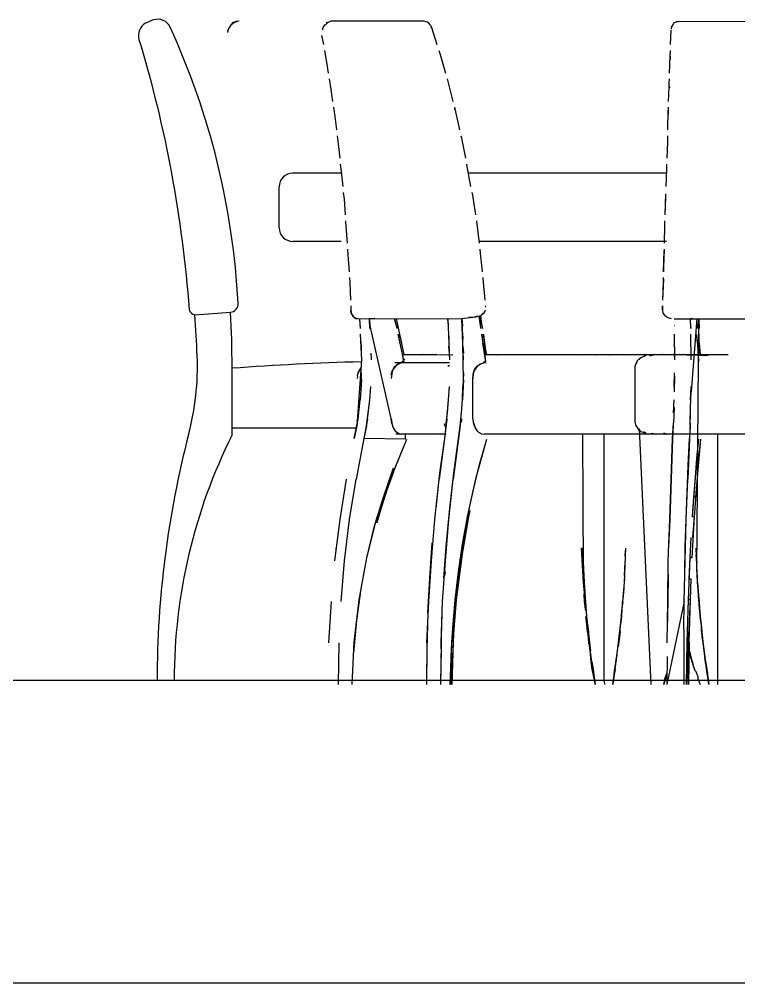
# Model space of a CAD drawing. Header units: inches. Extents: x 5.3 to 47.8, y 15.8 to 40.6.
# Drawn here: x 34.195 to 35.25, y 25.635 to 27.049 of the extents above; entities that cross this region are included whole.
import ezdxf

# ---------------------------------------------------------------- set-up
doc = ezdxf.new("R2010")
doc.units = ezdxf.units.IN
doc.header["$MEASUREMENT"] = 0
doc.layers.add('1', color=1, linetype='Continuous')
doc.layers.add('4', color=4, linetype='Continuous')

msp = doc.modelspace()

# ---------------------------------------------------------------- linework, layer by layer
at = {"layer": '1'}
for p, q in [((34.5065, 27.0418), (34.508, 27.044)), ((34.5094, 27.0447), (34.5072, 27.0425)), ((34.5072, 27.0433), (34.5101, 27.0447)), ((34.508, 27.044), (34.5115, 27.0447)), ((34.5094, 27.0447), (34.508, 27.044)), ((34.5087, 27.0433), (34.5144, 27.0461)), ((34.5094, 27.0447), (34.5122, 27.0454)), ((34.5094, 27.0447), (34.5115, 27.0447)), ((34.5108, 27.044), (34.5094, 27.0447)), ((34.5144, 27.0461), (34.5115, 27.0447)), ((34.5144, 27.0461), (34.5115, 27.0454)), ((34.5172, 27.0461), (34.5115, 27.0454)), ((34.5115, 27.0447), (34.5122, 27.0454)), ((34.5144, 27.0461), (34.5122, 27.0454)), ((34.5137, 27.0454), (34.5144, 27.0461)), ((34.7915, 27.0454), (34.7887, 27.0461)), ((34.7937, 27.0447), (34.7915, 27.0454)), ((34.7958, 27.0433), (34.7937, 27.0447)), ((35.159, 27.0454), (35.1548, 27.0433)), ((35.4881, 27.0461), (35.159, 27.0454)), ((35.1598, 27.0454), (35.164, 27.0461)), ((35.1726, 27.0461), (35.1726, 27.0461)), ((34.5037, 27.0383), (34.5008, 27.0326)), ((34.5008, 27.0318), (34.5015, 27.0347)), ((34.5008, 27.0297), (34.5015, 27.0347)), ((34.5015, 27.0347), (34.5037, 27.0383)), ((34.5087, 27.0433), (34.5037, 27.0383)), ((34.5037, 27.0383), (34.5037, 27.0368)), ((34.5044, 27.0397), (34.5065, 27.0418)), ((34.5087, 27.0433), (34.5058, 27.0411)), ((34.5058, 27.0411), (34.5058, 27.0411)), ((34.7979, 27.0404), (34.7958, 27.0433)), ((34.7979, 27.0404), (34.7994, 27.0368)), ((34.7994, 27.0375), (34.7994, 27.0375)), ((34.7994, 27.0361), (34.7994, 27.0375)), ((34.7994, 27.0368), (34.8076, 27.0118)), ((35.1504, 27.0118), (35.1512, 27.0333)), ((35.1519, 27.0383), (35.1512, 27.0347)), ((35.1526, 27.039), (35.1519, 27.0383)), ((35.1519, 27.0375), (35.1519, 27.0383)), ((35.1548, 27.0433), (35.1526, 27.039)), ((34.6384, 27.0254), (34.6409, 27.0118)), ((34.6425, 27.0032), (34.6455, 26.9862)), ((34.8104, 27.0032), (34.8122, 26.9976)), ((35.1498, 26.9947), (35.1501, 27.0032)), ((34.8122, 26.9976), (34.8201, 26.9701)), ((35.1489, 26.9701), (35.1498, 26.9947)), ((35.1498, 26.9947), (35.1498, 26.9897)), ((34.6455, 26.9862), (34.6481, 26.9701)), ((34.6495, 26.9615), (34.652, 26.9462)), ((34.8225, 26.9615), (34.8236, 26.9576)), ((35.1483, 26.9555), (35.1486, 26.9615)), ((34.652, 26.9462), (34.6545, 26.9285)), ((34.8236, 26.9576), (34.8309, 26.9285)), ((34.6557, 26.9199), (34.6577, 26.9062)), ((34.8336, 26.9176), (34.8329, 26.9169)), ((34.8331, 26.9199), (34.8336, 26.9176)), ((34.8336, 26.9183), (34.8336, 26.9183)), ((34.8336, 26.9169), (34.8336, 26.9183)), ((34.8336, 26.9176), (34.8406, 26.8869)), ((34.6577, 26.9062), (34.6601, 26.8869)), ((34.6612, 26.8782), (34.6627, 26.8662)), ((34.8426, 26.8782), (34.8429, 26.8769)), ((34.8429, 26.8777), (34.8429, 26.8777)), ((34.8429, 26.8762), (34.8429, 26.8777)), ((34.8429, 26.8769), (34.8495, 26.8452)), ((34.6627, 26.8662), (34.6649, 26.8452)), ((34.6658, 26.8366), (34.667, 26.8256)), ((34.8513, 26.8366), (34.8515, 26.8355)), ((34.8575, 26.8036), (34.8515, 26.8355)), ((34.8515, 26.8355), (34.8515, 26.8355)), ((34.6672, 26.8232), (34.5961, 26.8232)), ((34.667, 26.8256), (34.6693, 26.8036)), ((35.1446, 26.8232), (34.8538, 26.8232)), ((34.5761, 26.7432), (34.5761, 26.8032)), ((34.6702, 26.795), (34.6712, 26.7849)), ((34.8586, 26.7941), (34.8593, 26.7941)), ((34.8593, 26.7941), (34.8592, 26.795)), ((34.8593, 26.7941), (34.8643, 26.762)), ((35.1423, 26.762), (35.1433, 26.7927)), ((34.6712, 26.7849), (34.6729, 26.762)), ((34.6735, 26.7533), (34.6741, 26.7449)), ((34.8657, 26.7533), (34.8657, 26.7528)), ((34.8657, 26.7528), (34.8696, 26.7203)), ((35.1419, 26.7513), (35.142, 26.7533)), ((34.6741, 26.7449), (34.6758, 26.7203)), ((34.6672, 26.7232), (34.5961, 26.7232)), ((35.1446, 26.7232), (34.8692, 26.7232)), ((34.6764, 26.7117), (34.6769, 26.7035)), ((34.8706, 26.7117), (34.8707, 26.7106)), ((34.8707, 26.7106), (34.874, 26.6787)), ((34.8707, 26.7106), (34.8707, 26.7106)), ((35.1402, 26.6787), (35.1412, 26.7092)), ((35.1403, 26.6787), (35.1412, 26.7056)), ((34.6769, 26.7035), (34.6787, 26.6787)), ((34.6793, 26.6701), (34.6798, 26.6628)), ((34.6798, 26.6628), (34.6807, 26.637)), ((34.8749, 26.6701), (34.875, 26.6685)), ((34.875, 26.6685), (34.8777, 26.637)), ((34.875, 26.6685), (34.875, 26.6685)), ((35.1398, 26.6678), (35.1387, 26.637)), ((35.1388, 26.637), (35.1398, 26.6642)), ((35.1398, 26.6642), (35.14, 26.6701)), ((35.1398, 26.6678), (35.1399, 26.6701)), ((35.1398, 26.6678), (35.1398, 26.6642)), ((35.1398, 26.6642), (35.1398, 26.6642)), ((34.681, 26.6284), (34.6812, 26.6221)), ((34.6812, 26.6221), (34.6819, 26.6186)), ((34.6819, 26.6171), (34.6812, 26.6221)), ((34.8779, 26.6214), (34.8765, 26.6178)), ((34.8765, 26.6178), (34.8772, 26.62)), ((34.8772, 26.62), (34.8786, 26.6228)), ((34.8784, 26.6284), (34.8786, 26.6264)), ((35.1384, 26.6228), (35.1385, 26.6284)), ((35.1384, 26.6284), (35.1384, 26.6257)), ((35.1384, 26.6257), (35.1384, 26.6228)), ((35.1384, 26.6236), (35.1384, 26.6236)), ((35.1384, 26.6228), (35.1391, 26.6178)), ((34.6819, 26.6186), (34.6827, 26.6157)), ((34.6819, 26.6171), (34.6841, 26.6136)), ((34.6819, 26.6171), (34.6848, 26.6136)), ((34.6827, 26.6157), (34.6841, 26.6136)), ((34.6841, 26.6143), (34.6841, 26.6143)), ((34.6862, 26.6114), (34.6841, 26.6136)), ((34.6841, 26.6136), (34.6877, 26.6107)), ((34.6848, 26.6136), (34.6877, 26.6107)), ((34.6855, 26.6114), (34.6884, 26.61)), ((34.6862, 26.6114), (34.6884, 26.61)), ((34.6877, 26.6114), (34.6884, 26.61)), ((34.6877, 26.6107), (34.6912, 26.61)), ((34.6884, 26.61), (34.8443, 26.6093)), ((34.6941, 26.61), (34.6941, 26.6093)), ((34.6941, 26.6093), (34.6947, 26.5954)), ((34.7162, 26.61), (34.7084, 26.6093)), ((34.7084, 26.6093), (34.7091, 26.5993)), ((34.709, 26.5954), (34.7084, 26.6093)), ((34.7476, 26.6), (34.7455, 26.61)), ((34.7455, 26.61), (34.7486, 26.5954)), ((34.7476, 26.61), (34.759, 26.5572)), ((34.8236, 26.6093), (34.8258, 26.5493)), ((34.8243, 26.5993), (34.8236, 26.6093)), ((34.8643, 26.6121), (34.8443, 26.6093)), ((34.8465, 26.5493), (34.8443, 26.6093)), ((34.8443, 26.6093), (34.845, 26.5993)), ((34.8586, 26.6114), (34.8543, 26.6114)), ((34.8579, 26.6121), (34.8586, 26.6114)), ((34.8622, 26.6121), (34.8586, 26.6114)), ((34.8665, 26.6129), (34.8622, 26.6121)), ((34.8622, 26.6121), (34.8657, 26.6129)), ((34.8672, 26.6129), (34.8643, 26.6121)), ((34.87, 26.6136), (34.8657, 26.6129)), ((34.87, 26.6136), (34.8665, 26.6129)), ((34.8715, 26.6), (34.8693, 26.6129)), ((34.87, 26.6136), (34.8722, 26.6143)), ((34.8715, 26.6136), (34.8715, 26.6129)), ((34.8715, 26.6129), (34.874, 26.5954)), ((34.8736, 26.6), (34.8715, 26.6129)), ((34.8722, 26.6143), (34.875, 26.6171)), ((34.8722, 26.6143), (34.8736, 26.6157)), ((34.8729, 26.6129), (34.8722, 26.6121)), ((34.8736, 26.6157), (34.8765, 26.6178)), ((34.875, 26.6171), (34.8736, 26.6157)), ((34.8765, 26.6178), (34.875, 26.6171)), ((35.1391, 26.6178), (35.1419, 26.6143)), ((35.1419, 26.6143), (35.1462, 26.6114)), ((35.1462, 26.6114), (35.1512, 26.61)), ((35.1555, 26.6093), (35.5009, 26.61)), ((35.1819, 26.61), (35.1797, 26.6093)), ((35.1799, 26.5954), (35.1797, 26.6093)), ((35.189, 26.61), (35.1805, 26.5022)), ((35.1887, 26.2395), (35.1919, 26.61)), ((35.189, 26.61), (35.1893, 26.5954)), ((35.1919, 26.61), (35.1922, 26.5954)), ((34.6948, 26.5993), (34.6951, 26.5954)), ((34.7091, 26.5993), (34.7399, 26.4635)), ((34.7091, 26.5993), (34.7091, 26.5993)), ((34.7498, 26.5993), (34.7498, 26.6)), ((34.7498, 26.6), (34.7507, 26.5954)), ((34.8465, 26.5201), (34.845, 26.5993)), ((34.845, 26.5993), (34.845, 26.5993)), ((34.8722, 26.5954), (34.8715, 26.6)), ((34.8736, 26.6), (34.8743, 26.5954)), ((35.1562, 26.5993), (35.1555, 26.5993)), ((35.1797, 26.5993), (35.18, 26.5954)), ((34.6951, 26.5868), (34.6969, 26.5493)), ((34.6955, 26.5793), (34.6962, 26.5693)), ((34.7504, 26.5868), (34.759, 26.5465)), ((34.7505, 26.5864), (34.7504, 26.5868)), ((34.7505, 26.5864), (34.7533, 26.5736)), ((34.7525, 26.5868), (34.7526, 26.5864)), ((34.7526, 26.5864), (34.7526, 26.5864)), ((34.7526, 26.5864), (34.7555, 26.5736)), ((34.8243, 26.5893), (34.8251, 26.5793)), ((34.8251, 26.5893), (34.8243, 26.5893)), ((34.845, 26.5893), (34.8458, 26.5793)), ((34.8731, 26.5868), (34.875, 26.5736)), ((34.8736, 26.5864), (34.8735, 26.5868)), ((34.8736, 26.5864), (34.875, 26.5736)), ((34.8752, 26.5868), (34.8772, 26.5736)), ((34.8757, 26.5864), (34.8772, 26.5736)), ((35.1557, 26.5868), (35.1562, 26.5493)), ((35.1805, 26.5493), (35.18, 26.5868)), ((35.1897, 26.5736), (35.189, 26.5864)), ((35.1926, 26.5736), (35.1923, 26.5868)), ((34.6962, 26.5693), (34.6962, 26.5593)), ((34.7105, 26.5772), (34.7105, 26.5772)), ((34.7533, 26.5736), (34.7562, 26.56)), ((34.8258, 26.5593), (34.8251, 26.5693)), ((34.8458, 26.575), (34.8458, 26.575)), ((34.8458, 26.5693), (34.8465, 26.5593)), ((34.8793, 26.5465), (34.875, 26.5736)), ((34.875, 26.5736), (34.8772, 26.56)), ((34.8772, 26.5736), (34.88, 26.5572)), ((34.8793, 26.56), (34.8772, 26.5736)), ((35.1562, 26.5686), (35.1555, 26.5693)), ((35.1897, 26.5736), (35.1905, 26.56)), ((35.1897, 26.5736), (35.1912, 26.5472)), ((35.1933, 26.56), (35.1926, 26.5736)), ((35.1926, 26.5736), (35.194, 26.5572)), ((34.6969, 26.5493), (34.6905, 26.4587)), ((34.6969, 26.5593), (34.6962, 26.5593)), ((34.7105, 26.5593), (34.7112, 26.5493)), ((34.7562, 26.56), (34.7583, 26.5465)), ((34.7569, 26.5572), (34.8311, 26.5565)), ((34.7576, 26.555), (34.7569, 26.5572)), ((34.7583, 26.56), (34.759, 26.5572)), ((34.7605, 26.55), (34.7583, 26.5493)), ((34.8004, 26.5572), (34.7588, 26.5565)), ((34.7594, 26.5565), (34.8072, 26.5572)), ((34.8065, 26.5572), (34.7594, 26.5565)), ((34.7879, 26.5572), (34.7801, 26.5565)), ((34.7829, 26.5565), (34.8258, 26.5572)), ((34.8033, 26.5565), (34.8004, 26.5572)), ((34.8044, 26.5565), (34.8122, 26.5572)), ((34.8258, 26.555), (34.8251, 26.5536)), ((34.8772, 26.56), (34.8786, 26.5465)), ((34.8779, 26.5565), (35.021, 26.5572)), ((34.8779, 26.5572), (35.2347, 26.5572)), ((34.88, 26.5572), (34.8793, 26.56)), ((34.8793, 26.56), (34.8793, 26.56)), ((34.8964, 26.5565), (34.905, 26.5572)), ((34.8979, 26.5565), (35.0438, 26.5572)), ((35.0153, 26.5565), (35.0881, 26.5572)), ((35.0381, 26.5565), (35.046, 26.5572)), ((35.0417, 26.5565), (35.093, 26.5572)), ((35.0424, 26.5565), (35.0509, 26.5572)), ((35.0588, 26.5565), (35.0502, 26.5572)), ((35.0602, 26.5565), (35.0681, 26.5572)), ((35.1137, 26.5572), (35.0631, 26.5565)), ((35.0631, 26.5565), (35.113, 26.5572)), ((35.0809, 26.5565), (35.0716, 26.5572)), ((35.0859, 26.5565), (35.0938, 26.5572)), ((35.1012, 26.5479), (35.1069, 26.5529)), ((35.1041, 26.5508), (35.1012, 26.5479)), ((35.1041, 26.5508), (35.1069, 26.5529)), ((35.1041, 26.5508), (35.1041, 26.5493)), ((35.1069, 26.5529), (35.1048, 26.5508)), ((35.1069, 26.5529), (35.1141, 26.5557)), ((35.1069, 26.5529), (35.1105, 26.5543)), ((35.1141, 26.5557), (35.1105, 26.5543)), ((35.118, 26.5565), (35.113, 26.5572)), ((35.1198, 26.555), (35.1212, 26.5557)), ((35.1212, 26.5557), (35.1255, 26.5565)), ((35.1212, 26.5557), (35.1226, 26.5565)), ((35.1212, 26.5557), (35.1212, 26.5557)), ((35.1226, 26.5565), (35.1219, 26.5557)), ((35.1226, 26.5565), (35.1298, 26.5572)), ((35.1284, 26.5572), (35.1255, 26.5565)), ((35.1369, 26.5572), (35.1384, 26.5579)), ((35.1384, 26.5579), (35.1391, 26.5572)), ((35.1384, 26.5579), (35.1398, 26.5572)), ((35.1555, 26.5593), (35.1562, 26.5586)), ((35.1555, 26.5593), (35.1562, 26.5493)), ((35.1687, 26.5572), (35.1737, 26.5565)), ((35.1994, 26.5557), (35.1687, 26.5572)), ((35.1737, 26.5565), (35.2058, 26.5557)), ((35.1894, 26.5565), (35.2015, 26.5557)), ((35.1905, 26.56), (35.1912, 26.5465)), ((35.1915, 26.5565), (35.2001, 26.5557)), ((35.1933, 26.56), (35.1933, 26.56)), ((35.194, 26.5572), (35.1933, 26.56)), ((35.2019, 26.5572), (35.2019, 26.5579)), ((35.2019, 26.5579), (35.2026, 26.5572)), ((35.204, 26.5565), (35.2026, 26.5572)), ((34.507, 26.4391), (34.507, 26.5391)), ((34.6948, 26.5358), (34.6919, 26.5301)), ((34.6927, 26.5315), (34.6948, 26.5358)), ((34.6948, 26.5358), (34.6969, 26.5379)), ((34.7412, 26.5286), (34.7433, 26.535)), ((34.7419, 26.5329), (34.7448, 26.5372)), ((34.7433, 26.535), (34.7462, 26.54)), ((34.7476, 26.5408), (34.7448, 26.5372)), ((34.8258, 26.545), (34.7458, 26.545)), ((34.7462, 26.54), (34.7505, 26.5429)), ((34.7512, 26.5436), (34.7476, 26.5408)), ((34.7505, 26.5429), (34.7547, 26.545)), ((34.7547, 26.545), (34.7512, 26.5436)), ((34.7583, 26.5472), (34.7547, 26.545)), ((34.8236, 26.54), (34.8258, 26.5415)), ((34.8251, 26.5408), (34.8258, 26.5415)), ((34.8608, 26.5286), (34.8629, 26.535)), ((34.8622, 26.5329), (34.865, 26.5372)), ((34.8629, 26.535), (34.8665, 26.54)), ((34.865, 26.5372), (34.8679, 26.5408)), ((34.8665, 26.54), (34.8707, 26.5429)), ((34.8679, 26.5408), (34.8715, 26.5436)), ((34.8707, 26.5429), (34.8757, 26.545)), ((34.8715, 26.5436), (34.8757, 26.545)), ((34.8786, 26.5472), (34.8757, 26.545)), ((34.88, 26.5443), (34.8757, 26.545)), ((34.8793, 26.5443), (34.8793, 26.5443)), ((35.1012, 26.5479), (35.0984, 26.5408)), ((35.0998, 26.5443), (35.0984, 26.5408)), ((35.0984, 26.4572), (35.0984, 26.5408)), ((35.0991, 26.54), (35.0984, 26.5408)), ((35.0991, 26.54), (35.0991, 26.54)), ((35.1012, 26.5479), (35.0998, 26.5443)), ((35.1005, 26.5443), (35.0998, 26.5443)), ((35.1012, 26.5479), (35.1005, 26.5443)), ((34.6912, 26.5258), (34.6905, 26.5222)), ((34.6912, 26.5258), (34.6919, 26.5301)), ((34.6912, 26.5272), (34.6919, 26.5286)), ((34.6919, 26.5301), (34.6927, 26.5315)), ((34.6927, 26.5315), (34.6934, 26.5329)), ((34.6962, 26.5101), (34.6969, 26.5301)), ((34.7405, 26.5272), (34.7419, 26.5329)), ((34.7412, 26.5286), (34.7405, 26.5222)), ((34.8465, 26.5301), (34.8458, 26.5101)), ((34.8608, 26.5286), (34.86, 26.5222)), ((34.86, 26.5222), (34.8608, 26.5272)), ((34.86, 26.463), (34.86, 26.5222)), ((34.8608, 26.5272), (34.8622, 26.5329)), ((35.1555, 26.5101), (35.1562, 26.5301)), ((35.1562, 26.5258), (35.1555, 26.5022)), ((34.6969, 26.5201), (34.6948, 26.4908)), ((34.7091, 26.4908), (34.7105, 26.5101)), ((34.8243, 26.4908), (34.8258, 26.5101)), ((34.8465, 26.5201), (34.845, 26.4908)), ((34.845, 26.4908), (34.8458, 26.5101)), ((35.1797, 26.4908), (35.1805, 26.5101)), ((35.1797, 26.4794), (35.1805, 26.5022)), ((34.6919, 26.4622), (34.6948, 26.4908)), ((34.6927, 26.4715), (34.6948, 26.4908)), ((34.7055, 26.4622), (34.7091, 26.4908)), ((34.7069, 26.4715), (34.7091, 26.4908)), ((34.8222, 26.4622), (34.8243, 26.4908)), ((34.8229, 26.4715), (34.8243, 26.4908)), ((34.8436, 26.4715), (34.845, 26.4908)), ((35.1548, 26.4715), (35.1555, 26.4908)), ((35.1555, 26.4794), (35.1548, 26.4565)), ((35.179, 26.4565), (35.1797, 26.4794)), ((34.6927, 26.4715), (34.6898, 26.4523)), ((34.7041, 26.4523), (34.7069, 26.4715)), ((34.8208, 26.4523), (34.8229, 26.4715)), ((34.8415, 26.4523), (34.8436, 26.4715)), ((35.179, 26.4523), (35.1797, 26.4715)), ((34.6862, 26.4337), (34.6919, 26.4622)), ((34.6862, 26.4594), (34.6862, 26.4594)), ((34.6898, 26.4523), (34.6862, 26.4337)), ((34.6905, 26.4587), (34.6912, 26.4622)), ((34.6905, 26.4587), (34.6912, 26.4594)), ((34.6912, 26.458), (34.6905, 26.4587)), ((34.7055, 26.4622), (34.7005, 26.4337)), ((34.7041, 26.4523), (34.7005, 26.4337)), ((34.7062, 26.463), (34.7062, 26.463)), ((34.7412, 26.4558), (34.7405, 26.463)), ((34.7405, 26.463), (34.7412, 26.4572)), ((34.7412, 26.4572), (34.7426, 26.4515)), ((34.7412, 26.4558), (34.7433, 26.4494)), ((34.7426, 26.4515), (34.7448, 26.4465)), ((34.8179, 26.4558), (34.8208, 26.4501)), ((34.8222, 26.4622), (34.8186, 26.4337)), ((34.8208, 26.4523), (34.8186, 26.4337)), ((34.8194, 26.4515), (34.8208, 26.4494)), ((34.8215, 26.4523), (34.8208, 26.4523)), ((34.8222, 26.463), (34.8215, 26.4572)), ((34.8393, 26.4337), (34.8429, 26.4622)), ((34.8415, 26.4523), (34.8393, 26.4337)), ((34.8436, 26.463), (34.8429, 26.4572)), ((34.86, 26.463), (34.8608, 26.4572)), ((34.8608, 26.4572), (34.8629, 26.4515)), ((34.8615, 26.4558), (34.8636, 26.4494)), ((34.8629, 26.4515), (34.865, 26.4465)), ((35.0984, 26.4572), (35.0991, 26.4537)), ((35.0991, 26.4572), (35.0991, 26.4572)), ((35.0991, 26.4537), (35.1012, 26.4501)), ((35.0998, 26.4537), (35.0991, 26.4537)), ((35.0998, 26.4537), (35.0998, 26.4537)), ((35.1533, 26.4337), (35.1548, 26.4565)), ((35.1541, 26.4523), (35.1533, 26.4337)), ((35.1548, 26.4523), (35.1541, 26.4523)), ((35.179, 26.4565), (35.1783, 26.4337)), ((35.179, 26.4523), (35.1783, 26.4337)), ((35.179, 26.4515), (35.179, 26.4515)), ((34.6889, 26.4491), (34.507, 26.4491)), ((34.7034, 26.4465), (34.7034, 26.4465)), ((34.7433, 26.4494), (34.7469, 26.4444)), ((34.7483, 26.443), (34.7448, 26.4465)), ((34.7469, 26.4444), (34.7512, 26.4415)), ((34.8211, 26.4401), (34.7473, 26.4401)), ((34.7519, 26.4408), (34.7483, 26.443)), ((34.7512, 26.4415), (34.7533, 26.4408)), ((34.7562, 26.4401), (34.7519, 26.4408)), ((34.7533, 26.4408), (34.7562, 26.4401)), ((34.7612, 26.433), (34.7612, 26.4401)), ((34.8122, 26.4401), (34.8079, 26.4408)), ((34.8094, 26.4408), (34.8122, 26.4401)), ((34.8636, 26.4494), (34.8672, 26.4444)), ((34.865, 26.4465), (34.8686, 26.443)), ((34.8686, 26.443), (34.8729, 26.4408)), ((34.8729, 26.4408), (34.8772, 26.4401)), ((35.775, 26.4401), (34.8772, 26.4401)), ((35.021, 26.4401), (35.0717, 26.4408)), ((35.0212, 26.4401), (35.022, 26.2395)), ((35.0526, 26.4401), (35.0526, 26.0825)), ((35.0767, 26.4408), (35.0767, 26.4408)), ((35.1012, 26.4501), (35.1034, 26.4473)), ((35.1012, 26.4501), (35.1069, 26.4444)), ((35.1034, 26.4473), (35.1069, 26.4444)), ((35.1041, 26.448), (35.1212, 26.0732)), ((35.1069, 26.4444), (35.1041, 26.4473)), ((35.1069, 26.4444), (35.1105, 26.443)), ((35.1069, 26.4444), (35.1141, 26.4415)), ((35.1141, 26.4415), (35.1105, 26.443)), ((35.1141, 26.4415), (35.1119, 26.443)), ((35.1226, 26.4415), (35.1298, 26.4408)), ((35.1391, 26.4408), (35.1448, 26.4401)), ((35.1448, 26.4401), (35.1405, 26.4415)), ((35.1412, 26.4415), (35.1469, 26.4408)), ((35.1469, 26.4401), (35.1469, 26.4401)), ((35.179, 26.4408), (35.179, 26.4408)), ((35.2194, 26.4401), (35.2194, 26.0732)), ((34.7005, 26.4337), (34.6891, 26.3744)), ((34.7612, 26.433), (34.7005, 26.4337)), ((34.7405, 26.3766), (34.7633, 26.433)), ((34.7462, 26.3909), (34.7633, 26.433)), ((34.8186, 26.4337), (34.8108, 26.3744)), ((34.8186, 26.4337), (34.8115, 26.383)), ((34.8393, 26.4337), (34.8315, 26.3744)), ((34.8322, 26.383), (34.8393, 26.4337)), ((34.8393, 26.4337), (34.8393, 26.4337)), ((34.865, 26.3766), (34.8807, 26.433)), ((34.87, 26.3959), (34.8807, 26.433)), ((35.1533, 26.4337), (35.1491, 26.3152)), ((35.1512, 26.3744), (35.1533, 26.4337)), ((35.1783, 26.4337), (35.1755, 26.3744)), ((35.1762, 26.3944), (35.1783, 26.4337)), ((35.189, 26.4051), (35.1919, 26.433)), ((35.1897, 26.3766), (35.1947, 26.433)), ((35.1919, 26.4051), (35.1947, 26.433)), ((34.8608, 26.3573), (34.87, 26.3959)), ((35.1519, 26.3944), (35.1505, 26.3545)), ((35.1748, 26.3545), (35.1762, 26.3944)), ((35.1869, 26.3766), (35.189, 26.4051)), ((35.1897, 26.3766), (35.1919, 26.4051)), ((34.7291, 26.348), (34.744, 26.3909)), ((34.7305, 26.348), (34.7462, 26.3909)), ((34.8115, 26.383), (34.8058, 26.3316)), ((34.8265, 26.3316), (34.8322, 26.383)), ((34.6655, 26.3152), (34.6748, 26.3744)), ((34.6791, 26.3152), (34.6891, 26.3744)), ((34.7219, 26.3188), (34.7405, 26.3766)), ((34.8044, 26.3152), (34.8108, 26.3744)), ((34.8251, 26.3152), (34.8315, 26.3744)), ((34.8315, 26.3759), (34.8322, 26.3759)), ((34.8522, 26.3188), (34.865, 26.3766)), ((35.1491, 26.3152), (35.1512, 26.3744)), ((35.1733, 26.3152), (35.1755, 26.3744)), ((35.1762, 26.3766), (35.1762, 26.3766)), ((35.1826, 26.3188), (35.1869, 26.3766)), ((35.1847, 26.348), (35.1869, 26.3766)), ((35.1855, 26.3188), (35.1897, 26.3766)), ((35.1876, 26.348), (35.1897, 26.3766)), ((34.8522, 26.3188), (34.8608, 26.3573)), ((35.1733, 26.3152), (35.1748, 26.3545)), ((34.7155, 26.3038), (34.7291, 26.348)), ((34.7198, 26.3109), (34.7305, 26.348)), ((34.7305, 26.348), (34.7298, 26.348)), ((35.1826, 26.3188), (35.1847, 26.348)), ((35.1876, 26.348), (35.1855, 26.348)), ((34.8215, 26.2809), (34.8265, 26.3316)), ((34.8543, 26.3188), (34.8565, 26.3281)), ((34.6577, 26.2545), (34.6655, 26.3152)), ((34.672, 26.2545), (34.6791, 26.3152)), ((34.7048, 26.2588), (34.7198, 26.3188)), ((34.7198, 26.3102), (34.7219, 26.3188)), ((34.7994, 26.2545), (34.8044, 26.3152)), ((34.8201, 26.2545), (34.8251, 26.3152)), ((34.8258, 26.3173), (34.8258, 26.3173)), ((34.8422, 26.2588), (34.8522, 26.3188)), ((34.8443, 26.2588), (34.8543, 26.3188)), ((34.845, 26.2788), (34.8522, 26.3188)), ((34.8543, 26.3188), (34.8522, 26.3188)), ((35.1469, 26.2545), (35.1491, 26.3152)), ((35.1491, 26.3152), (35.1476, 26.2752)), ((35.1719, 26.2545), (35.1733, 26.3152)), ((35.1719, 26.2752), (35.1733, 26.3152)), ((35.1819, 26.2588), (35.1855, 26.3188)), ((35.1855, 26.3188), (35.1826, 26.3188)), ((35.1833, 26.2888), (35.1855, 26.3188)), ((34.7048, 26.2588), (34.7155, 26.3038)), ((34.7972, 26.2288), (34.8008, 26.2809)), ((34.8179, 26.2288), (34.8215, 26.2809)), ((35.179, 26.2588), (35.1805, 26.2888)), ((34.6598, 26.271), (34.6598, 26.2731)), ((34.8393, 26.2381), (34.845, 26.2788)), ((34.8415, 26.2381), (34.8472, 26.2788)), ((34.8472, 26.2788), (34.8458, 26.2788)), ((35.0205, 26.2631), (35.0198, 26.2731)), ((35.0227, 26.2224), (35.0198, 26.2731)), ((35.0205, 26.2617), (35.0198, 26.2731)), ((35.0198, 26.2731), (35.0212, 26.2731)), ((35.0212, 26.2731), (35.0234, 26.2224)), ((35.0826, 26.2224), (35.0848, 26.2731)), ((35.084, 26.2631), (35.0848, 26.2731)), ((35.084, 26.2617), (35.0848, 26.2731)), ((35.1712, 26.2345), (35.1719, 26.2752)), ((35.1901, 26.2224), (35.188, 26.2731)), ((34.667, 26.1946), (34.672, 26.2545)), ((34.6934, 26.1974), (34.7048, 26.2588)), ((34.6962, 26.2131), (34.7048, 26.2588)), ((34.7958, 26.1946), (34.7994, 26.2545)), ((34.8158, 26.1946), (34.8201, 26.2545)), ((34.8343, 26.1974), (34.8422, 26.2588)), ((34.8365, 26.1974), (34.8443, 26.2588)), ((35.0205, 26.2531), (35.0212, 26.2431)), ((35.022, 26.2531), (35.0212, 26.2631)), ((35.0212, 26.2617), (35.022, 26.251)), ((35.0833, 26.2431), (35.084, 26.2531)), ((35.1462, 26.1946), (35.1469, 26.2545)), ((35.1476, 26.2545), (35.1469, 26.2545)), ((35.1705, 26.1946), (35.1719, 26.2545)), ((35.1769, 26.1974), (35.179, 26.2588)), ((35.1776, 26.2281), (35.179, 26.2588)), ((35.1819, 26.2588), (35.179, 26.2588)), ((35.1887, 26.2531), (35.188, 26.2631)), ((35.188, 26.2617), (35.1887, 26.251)), ((34.8186, 26.2381), (34.8194, 26.2417)), ((35.0205, 26.251), (35.0212, 26.2395)), ((35.022, 26.2395), (35.0227, 26.2281)), ((35.0826, 26.2331), (35.0833, 26.2431)), ((35.0833, 26.2395), (35.084, 26.251)), ((35.0833, 26.2395), (35.0833, 26.2395)), ((35.084, 26.251), (35.084, 26.251)), ((35.1894, 26.2331), (35.1887, 26.2431)), ((35.1887, 26.2395), (35.1894, 26.2281)), ((34.7944, 26.1774), (34.7972, 26.2288)), ((34.8186, 26.2381), (34.8194, 26.2381)), ((34.8186, 26.2367), (34.8186, 26.2381)), ((34.8194, 26.2381), (34.8186, 26.2324)), ((34.8343, 26.1974), (34.8393, 26.2381)), ((34.8365, 26.1974), (34.8415, 26.2381)), ((35.022, 26.2281), (35.0234, 26.2281)), ((35.0234, 26.2174), (35.0227, 26.2281)), ((35.0826, 26.2281), (35.0819, 26.2174)), ((35.1469, 26.2345), (35.1462, 26.1946)), ((35.1705, 26.1946), (35.1712, 26.2345)), ((35.1783, 26.2281), (35.1805, 26.2281)), ((35.1797, 26.1974), (35.1805, 26.2281)), ((35.1894, 26.2281), (35.1901, 26.2174)), ((34.6898, 26.1667), (34.6962, 26.2131)), ((35.0248, 26.2024), (35.0227, 26.2224)), ((35.0234, 26.2224), (35.0269, 26.1725)), ((35.0234, 26.2224), (35.0241, 26.2024)), ((35.0241, 26.206), (35.0234, 26.2174)), ((35.0783, 26.1725), (35.0826, 26.2224)), ((35.0819, 26.2174), (35.0812, 26.206)), ((35.0812, 26.2024), (35.0819, 26.2124)), ((35.1908, 26.2124), (35.1901, 26.2224)), ((35.1901, 26.2224), (35.1937, 26.1725)), ((35.1901, 26.2174), (35.1908, 26.206)), ((35.1915, 26.2024), (35.1908, 26.2124)), ((34.6862, 26.1353), (34.6934, 26.1974)), ((34.8293, 26.1353), (34.8343, 26.1974)), ((34.8308, 26.156), (34.8343, 26.1974)), ((34.8315, 26.1353), (34.8365, 26.1974)), ((34.8329, 26.156), (34.8365, 26.1974)), ((35.0241, 26.1946), (35.0234, 26.206)), ((35.0241, 26.206), (35.0298, 26.1389)), ((35.0241, 26.2024), (35.0248, 26.1924)), ((35.0255, 26.1924), (35.0248, 26.2024)), ((35.0798, 26.1924), (35.0812, 26.2024)), ((35.0805, 26.1946), (35.0812, 26.206)), ((35.1712, 26.1974), (35.1712, 26.1974)), ((35.1748, 26.1353), (35.1769, 26.1974)), ((35.1797, 26.1974), (35.1769, 26.1974)), ((35.1776, 26.1353), (35.1797, 26.1974)), ((35.1783, 26.1667), (35.1797, 26.1974)), ((35.1908, 26.206), (35.1923, 26.1946)), ((35.1923, 26.1924), (35.1915, 26.2024)), ((35.1937, 26.1725), (35.1923, 26.1974)), ((34.6491, 26.1339), (34.6527, 26.1946)), ((34.7929, 26.1339), (34.7958, 26.1946)), ((34.8136, 26.1339), (34.8158, 26.1946)), ((35.0255, 26.1839), (35.0241, 26.1946)), ((35.0241, 26.1946), (35.0255, 26.1946)), ((35.0255, 26.1824), (35.0248, 26.1924)), ((35.0255, 26.1946), (35.0262, 26.1839)), ((35.0262, 26.1824), (35.0255, 26.1924)), ((35.0791, 26.1839), (35.0783, 26.1725)), ((35.0783, 26.1725), (35.0791, 26.1824)), ((35.0805, 26.1946), (35.0791, 26.1839)), ((35.1705, 26.1946), (35.1448, 26.0732)), ((35.1455, 26.1339), (35.1462, 26.1946)), ((35.1462, 26.1946), (35.1455, 26.1539)), ((35.1698, 26.1539), (35.1705, 26.1946)), ((35.1923, 26.1946), (35.193, 26.1839)), ((35.193, 26.1824), (35.1923, 26.1924)), ((35.193, 26.1839), (35.1937, 26.1725)), ((34.7944, 26.1774), (34.7929, 26.1253)), ((34.8136, 26.1253), (34.8151, 26.1774)), ((35.0262, 26.1725), (35.0319, 26.1225)), ((35.0277, 26.161), (35.0262, 26.1725)), ((35.0269, 26.1725), (35.0327, 26.1225)), ((35.0726, 26.1225), (35.0783, 26.1725)), ((35.0783, 26.1725), (35.0769, 26.161)), ((35.1951, 26.1625), (35.1937, 26.1725)), ((35.1937, 26.1725), (35.1994, 26.1225)), ((35.1937, 26.1725), (35.1951, 26.161)), ((34.6855, 26.1196), (34.6898, 26.1667)), ((34.8286, 26.1146), (34.8308, 26.156)), ((34.8308, 26.1146), (34.8329, 26.156)), ((34.8315, 26.156), (34.8329, 26.156)), ((35.0284, 26.1503), (35.0277, 26.161)), ((35.0284, 26.161), (35.0298, 26.1503)), ((35.0762, 26.1503), (35.0769, 26.161)), ((35.1698, 26.1539), (35.1698, 26.0732)), ((35.1769, 26.0732), (35.1755, 26.1667)), ((35.1776, 26.1353), (35.1783, 26.1667)), ((35.1951, 26.161), (35.1965, 26.1503)), ((35.1965, 26.1475), (35.1958, 26.156)), ((35.0369, 26.0925), (35.0284, 26.1525)), ((35.0291, 26.1525), (35.0305, 26.1425)), ((35.0298, 26.1503), (35.0305, 26.1389)), ((35.0305, 26.1325), (35.0298, 26.1425)), ((35.0312, 26.1325), (35.0305, 26.1425)), ((35.0741, 26.1325), (35.0755, 26.1425)), ((35.0762, 26.1503), (35.0748, 26.1389)), ((35.0755, 26.1425), (35.0762, 26.1525)), ((35.0762, 26.1503), (35.0762, 26.1503)), ((35.2037, 26.0925), (35.1958, 26.1525)), ((35.1973, 26.1389), (35.1965, 26.1503)), ((35.198, 26.1325), (35.1973, 26.1425)), ((34.6634, 26.1339), (34.6627, 26.0732)), ((34.6834, 26.0732), (34.6862, 26.1353)), ((34.7929, 26.1339), (34.7922, 26.0732)), ((34.7929, 26.1253), (34.7922, 26.0732)), ((34.7937, 26.1339), (34.7929, 26.1339)), ((34.8136, 26.1339), (34.8129, 26.0732)), ((34.8136, 26.1253), (34.8129, 26.0732)), ((34.8272, 26.0732), (34.8293, 26.1353)), ((34.8315, 26.1353), (34.8293, 26.0732)), ((35.0312, 26.1389), (35.0298, 26.1389)), ((35.0305, 26.1389), (35.0319, 26.1282)), ((35.0748, 26.1389), (35.0733, 26.1282)), ((35.174, 26.0732), (35.1748, 26.1353)), ((35.1776, 26.1353), (35.1769, 26.0732)), ((35.1973, 26.1389), (35.1987, 26.1282)), ((35.1987, 26.1282), (35.2001, 26.1168)), ((34.8286, 26.1146), (34.8272, 26.0732)), ((34.8308, 26.1146), (34.8293, 26.1146)), ((34.8293, 26.0732), (34.8308, 26.1146)), ((35.0319, 26.1225), (35.0391, 26.0732)), ((35.0341, 26.1061), (35.0327, 26.1168)), ((35.0355, 26.1025), (35.0341, 26.1125)), ((35.0655, 26.0732), (35.0726, 26.1225)), ((35.0698, 26.1025), (35.0712, 26.1125)), ((35.0705, 26.1061), (35.0719, 26.1168)), ((35.1455, 26.1139), (35.1448, 26.0732)), ((35.1773, 26.1218), (35.1801, 26.1118)), ((35.178, 26.1218), (35.1808, 26.1118)), ((35.1801, 26.1118), (35.1808, 26.1118)), ((35.1801, 26.1118), (35.183, 26.1018)), ((35.1808, 26.1118), (35.1837, 26.1018)), ((35.1994, 26.1225), (35.2065, 26.0732)), ((35.2001, 26.1168), (35.2015, 26.1061)), ((35.2022, 26.1025), (35.2008, 26.1125)), ((35.0355, 26.0954), (35.0341, 26.1061)), ((35.0348, 26.1061), (35.0369, 26.0954)), ((35.0683, 26.0925), (35.0698, 26.1025)), ((35.0691, 26.0954), (35.0705, 26.1061)), ((35.0705, 26.1061), (35.0705, 26.1061)), ((35.1748, 26.1046), (35.174, 26.0732)), ((35.1748, 26.1046), (35.1748, 26.1046)), ((35.183, 26.1018), (35.1865, 26.0925)), ((35.2015, 26.1061), (35.2037, 26.0954)), ((35.203, 26.0975), (35.2044, 26.0897)), ((35.0377, 26.0839), (35.0355, 26.0954)), ((35.0377, 26.0832), (35.0362, 26.0925)), ((35.0369, 26.0954), (35.0384, 26.0839)), ((35.0384, 26.0832), (35.0369, 26.0925)), ((35.0377, 26.0832), (35.0391, 26.0732)), ((35.0384, 26.0825), (35.0377, 26.0832)), ((35.0384, 26.0839), (35.0398, 26.0732)), ((35.0669, 26.0839), (35.0655, 26.0732)), ((35.0655, 26.0732), (35.0669, 26.0832)), ((35.0691, 26.0954), (35.0669, 26.0839)), ((35.0669, 26.0832), (35.0683, 26.0925)), ((35.0691, 26.0954), (35.0691, 26.0954)), ((35.1433, 26.0839), (35.1405, 26.0732)), ((35.1426, 26.0825), (35.1455, 26.0904)), ((35.1433, 26.0839), (35.1441, 26.0868)), ((35.1873, 26.0925), (35.1908, 26.0825)), ((35.2037, 26.0954), (35.2051, 26.0839)), ((35.2051, 26.0832), (35.2037, 26.0925)), ((35.2051, 26.0839), (35.2065, 26.0732)), ((35.2051, 26.0839), (35.2051, 26.0839)), ((35.2065, 26.0732), (35.2051, 26.0832)), ((34.6598, 26.0732), (34.6598, 26.0732)), ((35.0526, 26.0825), (35.0534, 26.0732)), ((35.1226, 26.0732), (35.1226, 26.0732)), ((35.1405, 26.0732), (35.1426, 26.0825)), ((35.1405, 26.0732), (35.1419, 26.0797)), ((35.1419, 26.0797), (35.1426, 26.0825)), ((35.1426, 26.0804), (35.1419, 26.0797)), ((35.1901, 26.0825), (35.1937, 26.0732))]:
    msp.add_line(p, q, dxfattribs=at)
msp.add_lwpolyline([(34.3703, 27.0196, -0.054834), (34.4439, 26.6232, 0.282945), (34.4525, 26.6154), (34.5046, 26.6191, 0.414979), (34.5158, 26.6325, 0.094668), (34.4161, 27.0375, 0.376333), (34.3919, 27.0481, 0.046415), (34.38, 27.0431, 0.358617)], format="xyb", close=True, dxfattribs=at)
at = {"layer": '1', "flags": 128}
for points in [[(34.6491, 27.0447), (34.6455, 27.044), (34.6448, 27.0433), (34.6477, 27.0447), (34.647, 27.044), (34.6413, 27.0383), (34.6434, 27.0411), (34.642, 27.0397), (34.6405, 27.0375), (34.6391, 27.0347), (34.6405, 27.0361), (34.6398, 27.0361), (34.6398, 27.034), (34.6391, 27.0333)], [(34.7887, 27.0461), (34.652, 27.0461), (34.647, 27.044), (34.6463, 27.0433)], [(35.1476, 26.9285), (35.1483, 26.9498), (35.1483, 26.9555)], [(35.1483, 26.9498), (35.1491, 26.9483)], [(35.1464, 26.8869), (35.1469, 26.9155), (35.1469, 26.9098), (35.1473, 26.9199)], [(35.1454, 26.8452), (35.1462, 26.8691), (35.1462, 26.8748), (35.1463, 26.8782)], [(35.1439, 26.8036), (35.1448, 26.8284), (35.1451, 26.8366)], [(35.1441, 26.787), (35.1433, 26.7877), (35.1433, 26.7927)], [(35.1425, 26.762), (35.1433, 26.7877)], [(35.1415, 26.7203), (35.1419, 26.7463), (35.1422, 26.7533)], [(35.1412, 26.7099), (35.1412, 26.7056), (35.1413, 26.7117)]]:
    msp.add_lwpolyline(points, dxfattribs=at)
at = {"layer": '1'}
for centre, radius, start, end in [((34.5961, 26.8032), 0.02, 90, 180), ((34.5961, 26.7432), 0.02, 180, 270), ((32.6715, 26.4891), 1.7855, 2.1194, 4.0566), ((33.207, 26.5391), 1.3, 0, 3.5281), ((34.0561, 26.5403), 0.4, 345.4083, 2.1194), ((34.8201, 22.2354), 4.3129, 91.6449, 94.1636), ((35.8278, 26.0791), 1.4308, 165.4083, 180), ((35.2269, 26.0791), 0.8049, 153.4303, 180)]:
    msp.add_arc(centre, radius, start, end, dxfattribs=at)
at = {"layer": '4'}
for p, q in [((27.145, 26.0791), (47.4712, 26.0791)), ((27.145, 25.6354), (47.4712, 25.6354))]:
    msp.add_line(p, q, dxfattribs=at)

doc.saveas('drawing.dxf')
